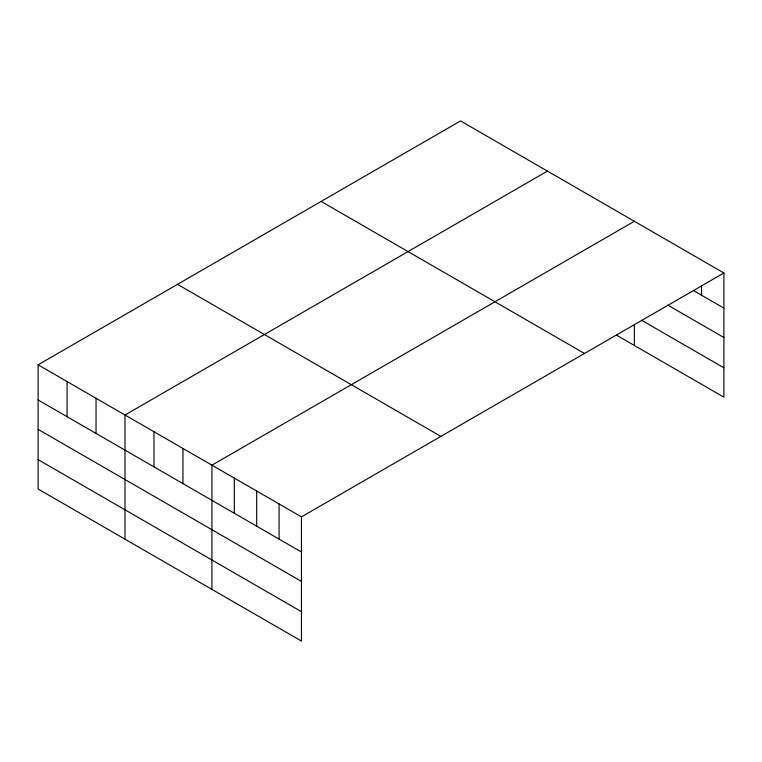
<?xml version="1.0" encoding="UTF-8"?>
<svg xmlns="http://www.w3.org/2000/svg" width="762" height="762" viewBox="0 0 762 762"><rect width="100%" height="100%" fill="white"/><g stroke="black" fill="none" stroke-linecap="round" stroke-linejoin="round"><path stroke-width="1.14" d="M38.1 364.827L301.457 516.874L301.457 641.071L38.1 489.013L38.1 364.827L460.543 120.929L723.9 272.987L723.9 397.173L616.372 335.099M547.449 171.107L125.006 415.004L125.006 539.191M634.355 221.285L211.922 465.182L211.922 589.369M301.457 516.874L723.9 272.987M693.372 290.503L723.9 308.134M667.941 305.2L723.9 337.518M641.48 320.202L723.9 367.789M321.135 201.416L584.492 353.463M177.508 284.34L440.865 436.388M38.1 399.974L301.457 552.021M38.1 429.358L301.457 581.406M38.1 459.638L301.457 611.686M701.516 285.836L701.516 295.208M634.355 324.317L634.355 345.472M279.073 503.949L279.073 539.105M256.689 491.023L256.689 526.18M234.305 478.107L234.305 513.255M182.947 448.456L182.947 483.603M153.981 431.73L153.981 466.877M96.041 398.278L96.041 433.426M67.066 381.552L67.066 416.7"/></g></svg>
